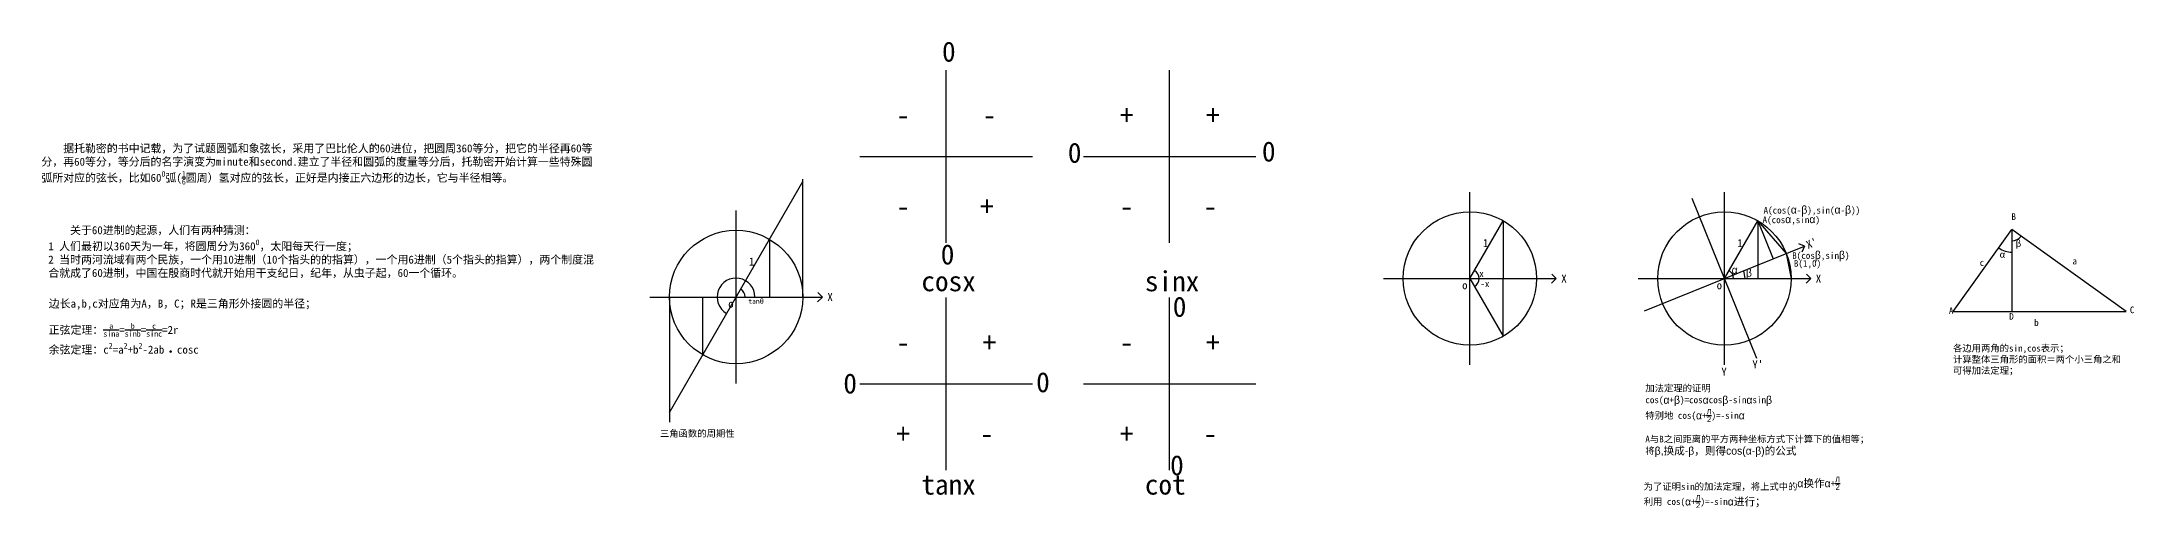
# Model space of a CAD drawing. Header units: inches. Extents: x 31 to 167, y 13 to 32.
# Drawn here: x 56.35 to 87.72, y 12.76 to 19.75 of the extents above; entities that cross this region are included whole.
import ezdxf
from ezdxf.enums import TextEntityAlignment as Align

# ---------------------------------------------------------------- set-up
doc = ezdxf.new("R2010")
doc.units = ezdxf.units.IN
doc.header["$MEASUREMENT"] = 0
doc.styles.get("Standard").update_dxf_attribs({"font": ''})
doc.styles.get('Standard').set_extended_font_data('SimSun')

msp = doc.modelspace()

# ---------------------------------------------------------------- linework, layer by layer
for p, q in [((69.90758, 16.74211), (69.90758, 19.33076)), ((73.2585, 16.74211), (73.2585, 19.33076)), ((68.61326, 18.03643), (71.20191, 18.03643)), ((71.96418, 18.03643), (74.55283, 18.03643)), ((65.75662, 14.19701), (67.75662, 17.66112)), ((67.75662, 15.92907), (67.75662, 17.69507)), ((77.76131, 14.9121), (77.76131, 17.50075)), ((81.57747, 14.9121), (81.57747, 17.50075)), ((66.75662, 14.63474), (66.75662, 17.22339)), ((77.76131, 16.20642), (78.26131, 17.07245)), ((78.26131, 17.07245), (78.26131, 16.20642)), ((81.57747, 16.20642), (82.07747, 17.07245)), ((82.07747, 17.07245), (82.07747, 16.20642)), ((82.07747, 17.07245), (82.50465, 16.58103)), ((67.25662, 16.79509), (67.25662, 15.92907)), ((85.00566, 15.70955), (85.88901, 16.93974)), ((87.60223, 15.70955), (85.88901, 16.93974)), ((85.88901, 16.93974), (85.88901, 15.70955)), ((82.50465, 16.58103), (82.57747, 16.20642)), ((76.46699, 16.20642), (79.05564, 16.20642)), ((79.05564, 16.20642), (78.98505, 16.13584)), ((79.05564, 16.20642), (78.98916, 16.2729)), ((80.28314, 16.20642), (82.87179, 16.20642)), ((82.87179, 16.20642), (82.80121, 16.13584)), ((82.87179, 16.20642), (82.80532, 16.2729)), ((65.46229, 15.92907), (68.05095, 15.92907)), ((65.75662, 15.92907), (65.75662, 14.05116)), ((66.25662, 15.06304), (66.25662, 15.92907)), ((68.05095, 15.92907), (67.98036, 15.85848)), ((68.05095, 15.92907), (67.98447, 15.99554)), ((69.90758, 13.33273), (69.90758, 15.92138)), ((73.2585, 13.33273), (73.2585, 15.92138)), ((85.00566, 15.70955), (87.60223, 15.70955)), ((68.61326, 14.62705), (71.20191, 14.62705)), ((71.96418, 14.62705), (74.55283, 14.62705))]:
    msp.add_line(p, q)
at = {"color": 5}
for p, q in [((82.06233, 15.00634), (81.0926, 17.4065)), ((82.07747, 17.07245), (82.3081, 16.50162)), ((80.37739, 15.72156), (82.77755, 16.69128)), ((82.77755, 16.69128), (82.69101, 16.72802)), ((82.77755, 16.69128), (82.73854, 16.5994)), ((77.76131, 16.20642), (78.26131, 15.3404)), ((78.26131, 15.3404), (78.26131, 16.20642))]:
    msp.add_line(p, q, dxfattribs=at)
for centre in [(77.76131, 16.20642), (81.57747, 16.20642), (66.75662, 15.92907)]:
    msp.add_circle(centre, 1)
for centre, radius, start, end in [((85.88901, 16.93974), 0.3389, 234.319514, 270), ((85.88901, 16.93974), 0.1675, 270, 324.319514), ((81.57747, 16.20642), 0.30832, 0, 22), ((66.75662, 15.92907), 0.28285, 360, 240), ((66.75662, 15.92907), 0.13739, 0, 60)]:
    msp.add_arc(centre, radius, start, end)
at = {"color": 6}
for centre in [(77.76131, 16.20642), (81.57747, 16.20642)]:
    msp.add_arc(centre, 0.13739, 0, 60, dxfattribs=at)
at = {"color": 5}
msp.add_arc((77.76131, 16.20642), 0.13739, 300, 0, dxfattribs=at)

# ---------------------------------------------------------------- texts
for s, p in [('B', (85.8805, 17.08465)), ('β', (85.94306, 16.6834)), ('c', (85.40452, 16.39626)), ('α', (85.70233, 16.51854)), ('a', (86.79694, 16.41755)), ('A', (84.94275, 15.67239)), ('D', (85.84825, 15.58748)), ('C', (87.65654, 15.68658)), ('b', (86.2215, 15.49497))]:
    msp.add_text(s, height=0.1).set_placement(p)
for s, height, p in [('1', 0.12, (77.9952, 16.73744)), ('1', 0.12, (81.81135, 16.73744)), ('1', 0.12, (66.99051, 16.46008)), ('o', 0.12, (77.68502, 16.10548)), ('X', 0.12, (79.17134, 16.20642)), ('o', 0.12, (81.50118, 16.10548)), ('X', 0.12, (82.98749, 16.20642)), ('o', 0.12, (66.68033, 15.82812)), ('tanθ', 0.072, (67.05854, 15.86578)), ('X', 0.12, (68.16665, 15.92907)), ('Y', 0.12, (81.57105, 14.80968)), ("Y'", 0.12, (82.07737, 14.91852))]:
    msp.add_text(s, height=height).set_placement(p, align=Align.MIDDLE_CENTER)
msp.add_text("X'", height=0.12, rotation=22, dxfattribs=at).set_placement((82.88482, 16.73463), align=Align.MIDDLE_CENTER)
at = {"attachment_point": 1}
for s, insert, char_height, width in [('0', (69.84546, 19.7576), 0.3, 0.0684747), ('-', (69.16071, 18.80754), 0.3, 0.0684747), ('-', (70.45412, 18.80754), 0.3, 0.0684747), ('+', (72.51163, 18.80754), 0.3, 0.0684747), ('+', (73.80504, 18.80754), 0.3, 0.0684747), ('\\A1;    据托勒密的书中记载，为了试题圆弧和象弦长，采用了巴比伦人的60进位，把圆周360等分，把它的半径再60等分，再60等分，等分后的名字演变为minute和second.建立了半径和圆弧的度量等分后，托勒密开始计算一些特殊圆弧所对应的弦长，比如60{\\H0.7x;\\S0^ ;}弧({\\H0.7x;\\S1/6;}圆周）氢对应的弦长，正好是内接正六边形的边长，它与半径相等。', (56.34046, 18.21726), 0.12, 7.9145142), ('0', (71.73232, 18.24109), 0.3, 0.0684747), ('0', (74.64249, 18.2601), 0.3, 0.0684747), ('-', (69.16071, 17.43947), 0.3, 0.0684747), ('+', (70.41608, 17.43947), 0.3, 0.0684747), ('-', (72.51163, 17.43947), 0.3, 0.0684747), ('-', (73.767, 17.43947), 0.3, 0.0684747), ('\\A1;    关于60进制的起源，人们有两种猜测：\\P1 人们最初以360天为一年，将圆周分为360{\\H0.7x;\\S0^ ;}，太阳每天行一度；\\P2 当时两河流域有两个民族，一个用10进制（10个指头的的指算），一个用6进制（5个指头的指算），两个制度混合就成了60进制，中国在殷商时代就开始用干支纪日，纪年，从虫子起，60一个循环。', (56.44378, 16.99058), 0.12, 7.9145142), ('A(cos{\\f·ÂËÎ|b0|i0|c134|p0;\\H1.167x;\\C6;α},sin{\\f·ÂËÎ|b0|i0|c134|p0;\\H1.167x;\\C6;α})', (82.14868, 17.15276), 0.1, 0.9427098), ('0', (69.82644, 16.71743), 0.3, 0.0684747), ('sinx', (72.88663, 16.31545), 0.3, 1.1224142), ('B(cos{\\f·ÂËÎ|b0|i0|c134|p0;\\H1.167x;\\C6;β},sin{\\f·ÂËÎ|b0|i0|c134|p0;\\H1.167x;\\C6;β})', (82.59315, 16.61792), 0.1, 0.7861346), ('cosx', (69.53571, 16.31545), 0.3, 1.1224142), ('\\A1;边长a,b,c对应角为A，B，C；R是三角形外接圆的半径；', (56.4502, 15.89038), 0.12, 7.9145142), ('0', (73.30544, 15.93264), 0.3, 0.0684747), ('\\A1;正弦定理：{\\H0.7x;\\Sa/sina;}={\\H0.7x;\\Sb/sinb;}={\\H0.7x;\\Sc/sinc;}=2r', (56.4502, 15.53655), 0.12, 7.9145142), ('\\A1;余弦定理：c{\\H0.7x;\\S2^ ;}=a{\\H0.7x;\\S2^ ;}+b{\\H0.7x;\\S2^ ;}-2ab{\\A0;\\H1.167x;·}cosc', (56.4502, 15.24071), 0.12, 3.6351236), ('-', (69.16071, 15.39816), 0.3, 0.0684747), ('+', (70.45412, 15.39816), 0.3, 0.0684747), ('-', (72.51163, 15.39816), 0.3, 0.0684747), ('+', (73.80504, 15.39816), 0.3, 0.0684747), ('各边用两角的sin,cos表示；\\P计算整体三角形的面积＝两个小三角之和\\P可得加法定理；', (85.00433, 15.21108), 0.1, 2.6751197), ('0', (68.36565, 14.7829), 0.3, 0.0684747), ('0', (71.2568, 14.8019), 0.3, 0.0684747), ('\\A1;加法定理的证明\\Pcos({\\f·ÂËÎ|b0|i0|c134|p0;\\H1.167x;\\C6;α}+{\\f·ÂËÎ|b0|i0|c134|p0;\\H1.167x;\\C6;β})=cos{\\f·ÂËÎ|b0|i0|c134|p0;\\H1.167x;\\C6;α}cos{\\f·ÂËÎ|b0|i0|c134|p0;\\H1.167x;\\C6;β}-sin{\\f·ÂËÎ|b0|i0|c134|p0;\\H1.167x;\\C6;α}sin{\\f·ÂËÎ|b0|i0|c134|p0;\\H1.167x;\\C6;β}  \\P特别地 cos({\\f·ÂËÎ|b0|i0|c134|p0;\\H1.167x;\\C6;α\\fSimSun|b0|i0|c134|p2;\\H0.8569x;\\C256;+\\f·ÂËÎ|b0|i0|c134|p0;\\H0.8169x;\\SЛ/2;\\fSimSun|b0|i0|c134|p2;\\H1.224x;)=-sin\\f·ÂËÎ|b0|i0|c134|p0;\\H1.167x;\\C6;α\\fSimSun|b0|i0|c134|p2;\\H0.8569x;\\C256; }\\P\\PA与B之间距离的平方两种坐标方式下计算下的值相等；\\P将{\\f·ÂËÎ|b0|i0|c134|p0;\\H1.167x;\\C6;β,\\fSimSun|b0|i0|c134|p2;换成\\f·ÂËÎ|b0|i0|c134|p0;-β\\fSimSun|b0|i0|c134|p2;，则得\\f·ÂËÎ|b0|i0|c134|p0;cos(α-β)\\fSimSun|b0|i0|c134|p2;的公式}', (80.39088, 14.61208), 0.1, 3.7358281), ('三角函数的周期性', (65.6154, 13.9334), 0.1, 2.3187812), ('+', (69.16071, 14.03009), 0.3, 0.0684747), ('-', (70.41608, 14.03009), 0.3, 0.0684747), ('+', (72.51163, 14.03009), 0.3, 0.0684747), ('-', (73.767, 14.03009), 0.3, 0.0684747), ('0', (73.26563, 13.5569), 0.3, 0.0684747), ('tanx', (69.53571, 13.26709), 0.3, 1.1224142), ('cot', (72.88663, 13.26709), 0.3, 1.1224142), ('为了证明sin的加法定理，将上式中的{\\A1;\\f·ÂËÎ|b0|i0|c134|p0;\\H1.167x;\\C6;α\\fSimSun|b0|i0|c134|p2;换作\\f·ÂËÎ|b0|i0|c134|p0;α\\fSimSun|b0|i0|c134|p2;\\H0.8569x;\\C256;+\\f·ÂËÎ|b0|i0|c134|p0;\\H0.8169x;\\SЛ/2;\\H1.224x;\\P\\fSimSun|b0|i0|c134|p2;利用\\H1x; cos(\\f·ÂËÎ|b0|i0|c134|p0;\\H1.167x;\\C6;α\\fSimSun|b0|i0|c134|p2;\\H0.8569x;\\C256;+\\f·ÂËÎ|b0|i0|c134|p0;\\H0.8169x;\\SЛ/2;\\fSimSun|b0|i0|c134|p2;\\H1.224x;)=-sin\\f·ÂËÎ|b0|i0|c134|p0;\\H1.167x;\\C6;α\\fSimSun|b0|i0|c134|p2;进行；}', (80.36686, 13.23391), 0.1, 3.3108643)]:
    msp.add_mtext(s, dxfattribs=dict(at, insert=insert, char_height=char_height, width=width))
at = {"color": 5, "char_height": 0.1, "attachment_point": 1}
for s, insert, width in [('A(cos({\\f·ÂËÎ|b0|i0|c134|p0;\\H1.167x;\\C6;α}-{\\f·ÂËÎ|b0|i0|c134|p0;\\H1.167x;\\C6;β}),sin({\\f·ÂËÎ|b0|i0|c134|p0;\\H1.167x;\\C6;α\\fSimSun|b0|i0|c134|p2;\\H0.8569x;\\C256;-\\f·ÂËÎ|b0|i0|c134|p0;\\H1.167x;\\C6;β}))', (82.16383, 17.2966), 1.5214212), ('B(1,0)', (82.61866, 16.48286), 0.4910552), ('-x', (77.91748, 16.17787), 0.2474762)]:
    msp.add_mtext(s, dxfattribs=dict(at, insert=insert, width=width))
at = {"color": 6, "char_height": 0.1, "width": 0.2474762, "attachment_point": 1}
for s, insert in [('{\\f·ÂËÎ|b0|i0|c134|p0;\\H1.167x;α}', (81.68567, 16.39384)), ('{\\f·ÂËÎ|b0|i0|c134|p0;\\H1.167x;β}', (81.89975, 16.35107)), ('x', (77.90139, 16.32899))]:
    msp.add_mtext(s, dxfattribs=dict(at, insert=insert))

doc.saveas('drawing.dxf')
